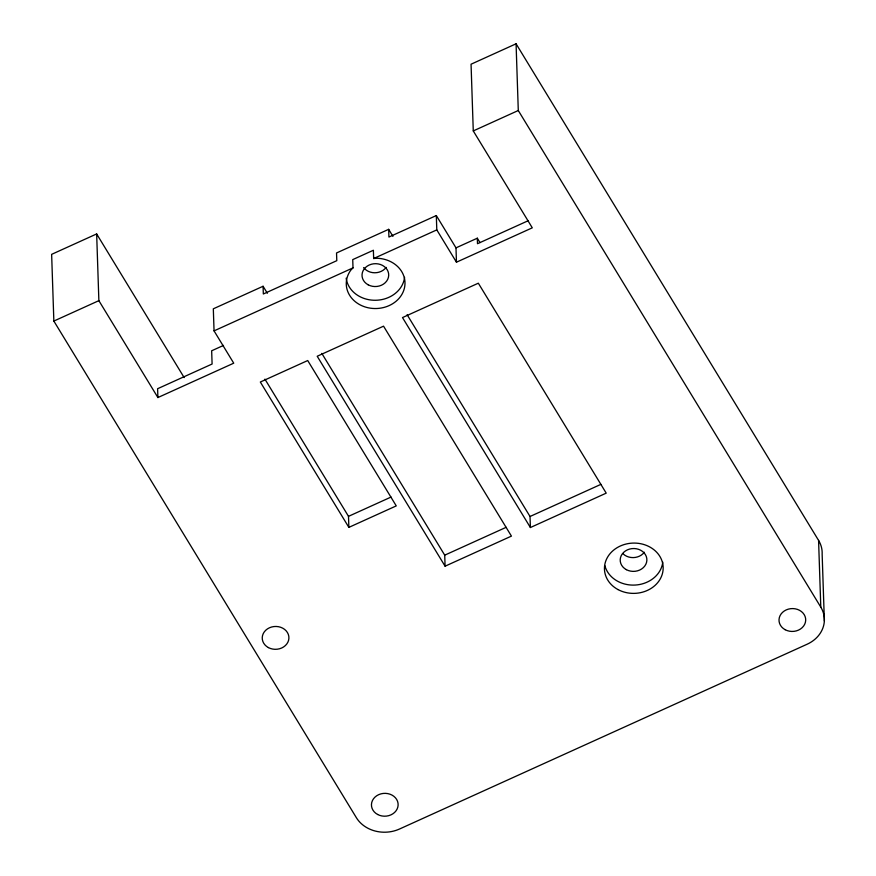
<?xml version="1.0" encoding="UTF-8"?>
<svg xmlns="http://www.w3.org/2000/svg" width="876" height="876" viewBox="0 0 876 876"><rect width="100%" height="100%" fill="white"/><g stroke="black" fill="none" stroke-linecap="round" stroke-linejoin="round"><path stroke-width="1.31" d="M353.006 267.881L350.882 270.06A29.368 25.152 -1.9 0 0 364.361 306.709A29.368 25.152 -1.9 0 0 404.296 288.609A29.368 25.152 -1.9 0 0 376.954 258.245L373.658 258.519L373.384 250.251L352.732 259.614L353.006 267.881L214.051 330.876L233.728 363.179L157.899 397.551L98.868 300.654L96.656 233.936L51.64 254.347L53.852 321.065L356.357 817.669A32.04 27.441 -1.9 0 0 399.544 829.003L807.114 644.232A32.04 27.441 -1.9 0 0 820.79 607.123L818.578 540.404L516.073 43.8L471.058 64.211L473.27 130.929L532.29 227.826L456.462 262.198L436.795 229.895L436.314 215.562L388.922 237.046L388.67 229.326L336.537 252.967L336.789 260.676L263.337 293.986L263.074 286.266L213.317 308.823L214.051 330.876M53.852 321.065L98.868 300.654M473.27 130.929L518.285 110.518L516.073 43.8M373.658 258.519L436.795 229.895M223.511 345.418L211.663 350.783L212.101 364.022L157.603 388.725L157.899 397.551M456.462 262.198L455.991 247.864L477.321 238.195L480.004 242.597M528.283 220.686L477.497 243.714L477.321 238.195M348.867 527.374L260.325 382.024L307.717 360.54L396.259 505.89L348.867 527.374L348.506 516.347L391.035 497.064M445.085 566.192L317.2 356.247L383.546 326.168L511.431 536.112L445.085 566.192L444.723 555.165L506.153 527.319M530.396 527.527L402.5 317.572L478.329 283.2L606.214 493.144L530.396 527.527L530.024 516.49L600.881 484.373M518.285 110.518L820.79 607.123M436.314 215.562L455.991 247.864M388.67 229.326L392.941 236.345M407.11 314.714L530.024 516.49M321.81 353.389L444.723 555.165M263.074 286.266L267.355 293.274M264.924 379.144L348.506 516.347M96.656 233.936L184.157 377.578M824.36 620.964L822.148 554.245A32.04 27.441 -1.9 0 0 818.578 540.404M644.331 552.23A13.348 11.432 -1.9 0 1 623.23 553.971M386.152 267.388A13.348 11.432 -1.9 0 1 363.628 267.563M404.581 277.298A29.368 25.152 -1.9 0 1 375.585 300.271A29.368 25.152 -1.9 0 1 346.173 278.196M662.771 562.14A29.368 25.152 -1.9 0 1 635.297 585.048A29.368 25.152 -1.9 0 1 604.856 565.622M377.6 814.472A13.348 11.432 -1.9 0 0 398.12 805.175A13.348 11.432 -1.9 0 0 378.64 794.685A13.348 11.432 -1.9 0 0 377.6 814.472M785.17 629.713A13.348 11.432 -1.9 0 0 805.69 620.405A13.348 11.432 -1.9 0 0 786.21 609.915A13.348 11.432 -1.9 0 0 785.17 629.713M617.996 589.57A29.368 25.152 -1.9 0 0 663.143 569.093A29.368 25.152 -1.9 0 0 620.285 546.022A29.368 25.152 -1.9 0 0 617.996 589.57M626.351 569.652A13.348 11.432 -1.9 0 0 646.871 560.355A13.348 11.432 -1.9 0 0 627.391 549.865A13.348 11.432 -1.9 0 0 626.351 569.652M368.172 284.81A13.348 11.432 -1.9 0 0 388.692 275.513A13.348 11.432 -1.9 0 0 369.212 265.023A13.348 11.432 -1.9 0 0 368.172 284.81M268.385 647.583A13.348 11.432 -1.9 0 0 288.905 638.286A13.348 11.432 -1.9 0 0 269.425 627.796A13.348 11.432 -1.9 0 0 268.385 647.583"/></g></svg>
